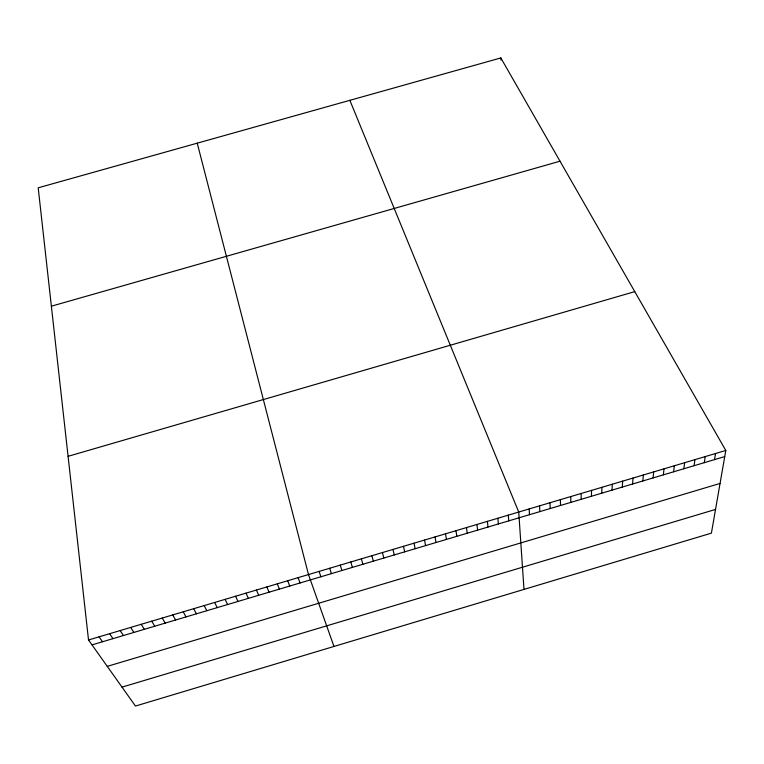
<?xml version="1.0" encoding="UTF-8"?>
<svg xmlns="http://www.w3.org/2000/svg" width="764" height="764" viewBox="0 0 764 764"><rect width="100%" height="100%" fill="white"/><g stroke="black" fill="none" stroke-linecap="round" stroke-linejoin="round"><path stroke-width="1.15" d="M581.127 499.331L581.175 493.477M591.431 496.266L591.556 490.392M601.736 493.2L601.927 487.308M612.021 490.135L612.298 484.223M622.307 487.079L622.65 481.139M632.582 484.023L633.003 478.063M642.858 480.967L643.345 474.988M653.115 477.911L653.678 471.913M663.372 474.855L664.002 468.848M673.619 471.808L674.326 465.773M683.856 468.762L684.63 462.707M694.084 465.715L694.934 459.642M704.312 462.678L705.229 456.586M714.521 459.632L715.524 453.52M725.8 450.464L711.408 533.138L135.457 706.06L88.519 639.974L38.2 187.82L500.831 57.94L725.8 450.464L88.519 639.974M107.266 666.37L720.06 483.44M122.011 687.132L715.543 509.416M92.014 644.883L724.73 456.595M68.082 456.318L634.76 291.628M51.379 306.192L560.002 161.194M99.081 636.842L102.491 641.77M109.624 633.7L112.957 638.656M120.158 630.567L123.415 635.543M130.692 627.435L133.872 632.43M141.216 624.312L144.32 629.326M151.73 621.18L154.758 626.213M162.235 618.057L165.186 623.109M172.731 614.934L175.605 620.015M183.226 611.821L186.024 616.911M193.703 608.698L196.424 613.817M204.179 605.585L206.824 610.722M214.646 602.471L217.215 607.628M225.103 599.358L227.596 604.534M235.56 596.254L237.976 601.449M245.998 593.15L248.348 598.365M256.437 590.047L258.7 595.28M266.865 586.943L269.052 592.205M349.855 100.323L518.727 512.042L523.989 589.407M277.284 583.849L279.404 589.12M287.694 580.745L289.737 586.045M298.103 577.651L300.071 582.97M333.973 646.459L308.494 574.566L197.227 143.174M319.085 571.415L320.899 576.772M329.666 568.273L331.404 573.649M340.238 565.121L341.9 570.527M350.8 561.979L352.385 567.404M361.353 558.847L362.871 564.281M371.906 555.705L373.338 561.168M382.439 552.573L383.805 558.054M392.973 549.44L394.262 554.941M403.497 546.317L404.71 551.837M414.012 543.185L415.148 548.724M424.517 540.062L425.577 545.62M435.022 536.939L436.005 542.516M445.507 533.816L446.415 539.422M455.993 530.703L456.824 536.318M466.47 527.59L467.234 533.224M476.937 524.476L477.624 530.13M487.394 521.363L488.005 527.045M497.851 518.259L498.386 523.951M508.289 515.146L508.757 520.867M500.831 57.94L500.955 60.089M529.156 508.948L529.471 514.707M539.575 505.844L539.814 511.622M549.984 502.75L550.156 508.547M560.394 499.656L560.489 505.472M570.784 496.562L570.813 502.406"/></g></svg>
